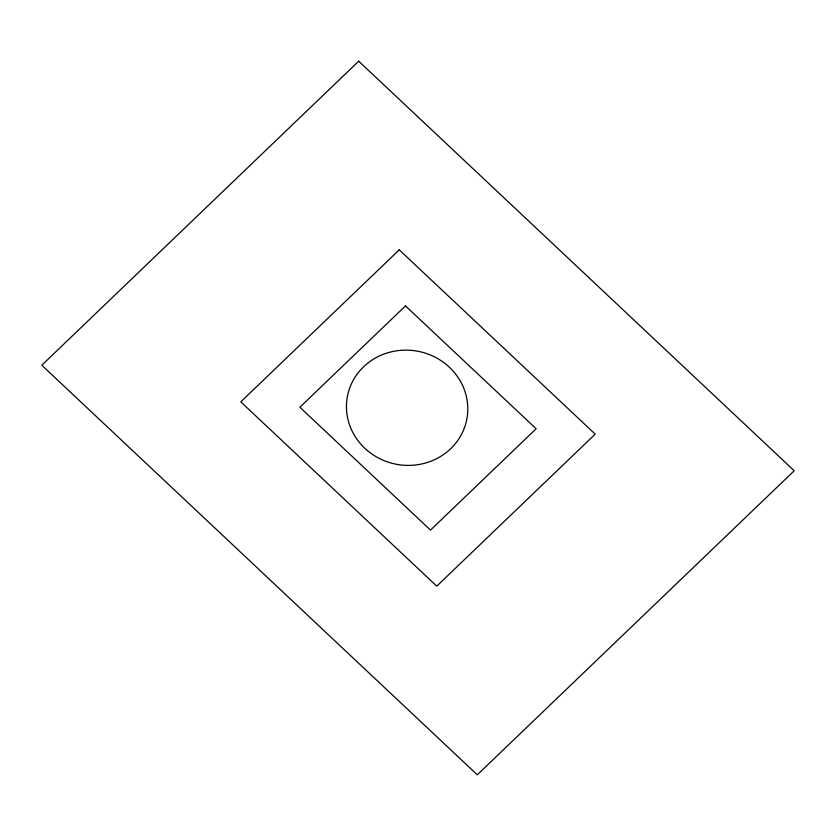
<?xml version="1.0" encoding="UTF-8"?>
<svg xmlns="http://www.w3.org/2000/svg" width="836" height="836" viewBox="0 0 836 836"><rect width="100%" height="100%" fill="white"/><g stroke="black" fill="none" stroke-linecap="round" stroke-linejoin="round"><path stroke-width="1.25" d="M358.707 61.185L41.8 365.227L477.293 774.815L794.2 470.772L358.707 61.185M399.242 249.839L240.789 401.855L436.758 586.161L595.211 434.145L399.242 249.839M405.491 305.892L299.863 407.236L430.509 530.108L536.137 428.763L405.491 305.892M367.338 450.51A60.788 57.517 10.7 0 0 466.687 419.86A60.788 57.517 10.7 0 0 387.319 352.917A60.788 57.517 10.7 0 0 367.338 450.51"/></g></svg>
